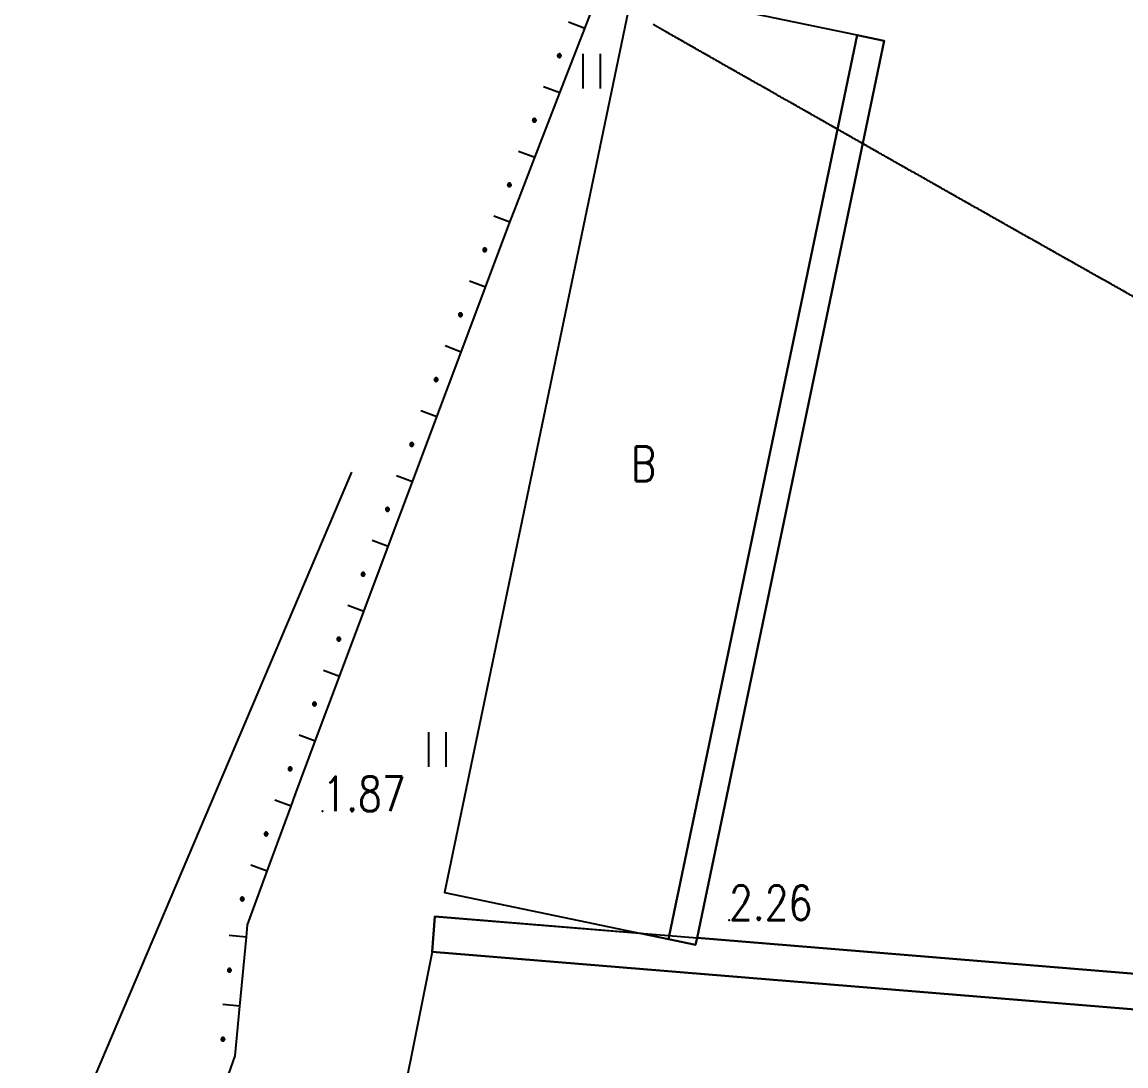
# Model space of a CAD drawing. Extents: x 500036 to 1001740, y 2543128 to 5086681.
# Drawn here: x 500822.73 to 500854.59, y 2543712.81 to 2543742.94 of the extents above; entities that cross this region are included whole.
import ezdxf

# ---------------------------------------------------------------- set-up
doc = ezdxf.new("R2010")
doc.units = 0
doc.header["$LTSCALE"] = 0.5
doc.linetypes.add('CENTER', pattern=[50.8, 31.75, -6.35, 6.35, -6.35])
for name, color, linetype in [('0-段落划分', 2, 'CONTINUOUS'), ('L-河涌边线', 160, 'CONTINUOUS'), ('地形图', 8, 'CONTINUOUS')]:
    doc.layers.add(name, color=color, linetype=linetype)
doc.styles.add('HZ', font='romans.shx', dxfattribs={"width": 0.8, "bigfont": 'hztxt.shx'})

msp = doc.modelspace()

# ---------------------------------------------------------------- linework, layer by layer
at = {"layer": '0-段落划分', "color": 2, "flags": 128}
msp.add_lwpolyline([(500855.145, 2543734.82, 0.000064), (500854.806, 2543735.011, 0.000063), (500854.468, 2543735.201, 0.000061), (500854.129, 2543735.392, 0.000059), (500853.79, 2543735.583, 0.000058), (500853.452, 2543735.773, 0.000056), (500853.113, 2543735.964, 0.000055), (500852.775, 2543736.155, 0.000053), (500852.436, 2543736.346, 0.000052), (500852.098, 2543736.537, 0.00005), (500851.759, 2543736.728, 0.000049), (500851.421, 2543736.92, 0.000047), (500851.083, 2543737.111, 0.000046), (500850.744, 2543737.302, 0.000044), (500850.406, 2543737.494, 0.000042), (500850.068, 2543737.685, 0.000041), (500849.729, 2543737.877, 0.000039), (500849.391, 2543738.068, 0.000038), (500849.053, 2543738.26, 0.000036), (500848.715, 2543738.452, 0.000035), (500848.377, 2543738.643, 0.000033), (500848.038, 2543738.835, 0.000032), (500847.7, 2543739.027, 0.00003), (500847.362, 2543739.219, 0.000029), (500847.024, 2543739.411, 0.000027), (500846.686, 2543739.603, 0.000025), (500846.348, 2543739.795, 0.000024), (500846.01, 2543739.987, 0.000022), (500845.672, 2543740.179, 0.000021), (500845.334, 2543740.371, 0.000019), (500844.996, 2543740.563, 0.000018), (500844.658, 2543740.755, 0.000016), (500844.32, 2543740.948, 0.000015), (500843.982, 2543741.14, 0.000013), (500843.644, 2543741.332, 0.000012), (500843.306, 2543741.524, 0.00001), (500842.968, 2543741.717, 0.000008), (500842.63, 2543741.909, 0.000007), (500842.292, 2543742.101, 0.000005), (500841.954, 2543742.294, 0.000004), (500841.616, 2543742.486, 0.000002), (500841.278, 2543742.678), (500840.94, 2543742.871)], format="xyb", dxfattribs=at)
at = {"layer": 'L-河涌边线', "linetype": 'Continuous', "flags": 128}
msp.add_lwpolyline([(500832.233, 2543729.947), (500816.196, 2543692.239), (500812.595, 2543682.353), (500804.866, 2543663.452, 0.362188), (500807.187, 2543656.126), (500949.832, 2543564.899)], format="xyb", dxfattribs=at)
at = {"layer": '地形图'}
for points in [[(500828.696, 2543712.575), (500828.884, 2543713.098), (500829.019, 2543714.536), (500829.205, 2543716.527), (500829.238, 2543716.88), (500829.804, 2543718.425), (500830.492, 2543720.303), (500830.612, 2543720.63), (500831.192, 2543722.177), (500831.894, 2543724.05), (500832.597, 2543725.922), (500833.299, 2543727.795), (500834.001, 2543729.668), (500834.703, 2543731.54), (500835.406, 2543733.413), (500836.108, 2543735.286), (500836.81, 2543737.158), (500836.966, 2543737.574), (500837.527, 2543739.025), (500838.248, 2543740.891), (500838.969, 2543742.756), (500839.691, 2543744.622)], [(500838.969, 2543742.756), (500838.503, 2543742.936)], [(500846.827, 2543742.562), (500847.61, 2543742.399), (500842.21, 2543716.501), (500842.169, 2543716.305), (500841.385, 2543716.469)], [(500838.236, 2543741.918), (500838.241, 2543741.918), (500838.246, 2543741.919), (500838.251, 2543741.92), (500838.256, 2543741.922), (500838.261, 2543741.924), (500838.265, 2543741.927), (500838.269, 2543741.93), (500838.273, 2543741.934), (500838.276, 2543741.938), (500838.279, 2543741.943), (500838.282, 2543741.947), (500838.284, 2543741.952), (500838.285, 2543741.957), (500838.286, 2543741.962), (500838.286, 2543741.968), (500838.286, 2543741.973), (500838.285, 2543741.978), (500838.284, 2543741.983), (500838.282, 2543741.988), (500838.279, 2543741.993), (500838.276, 2543741.997), (500838.273, 2543742.001), (500838.271, 2543742.003), (500838.269, 2543742.005), (500838.265, 2543742.008), (500838.261, 2543742.011), (500838.256, 2543742.013), (500838.251, 2543742.015), (500838.246, 2543742.017), (500838.241, 2543742.017), (500838.236, 2543742.018), (500838.231, 2543742.017), (500838.226, 2543742.017), (500838.221, 2543742.015), (500838.216, 2543742.013), (500838.211, 2543742.011), (500838.207, 2543742.008), (500838.203, 2543742.005), (500838.199, 2543742.001), (500838.196, 2543741.997), (500838.193, 2543741.993), (500838.19, 2543741.988), (500838.188, 2543741.983), (500838.187, 2543741.978), (500838.186, 2543741.973), (500838.186, 2543741.968), (500838.186, 2543741.962), (500838.187, 2543741.957), (500838.188, 2543741.952), (500838.19, 2543741.947), (500838.193, 2543741.943), (500838.196, 2543741.938), (500838.199, 2543741.934), (500838.201, 2543741.932), (500838.203, 2543741.93), (500838.207, 2543741.927), (500838.211, 2543741.924), (500838.216, 2543741.922), (500838.221, 2543741.92), (500838.226, 2543741.919), (500838.231, 2543741.918), (500838.236, 2543741.918)], [(500838.201, 2543741.932), (500838.271, 2543742.003)], [(500838.925, 2543741.02), (500838.925, 2543742.02)], [(500839.425, 2543741.02), (500839.425, 2543742.02)], [(500838.248, 2543740.891), (500837.782, 2543741.071)], [(500837.515, 2543740.052), (500837.52, 2543740.053), (500837.525, 2543740.053), (500837.53, 2543740.055), (500837.535, 2543740.057), (500837.54, 2543740.059), (500837.544, 2543740.062), (500837.548, 2543740.065), (500837.552, 2543740.069), (500837.555, 2543740.073), (500837.558, 2543740.077), (500837.56, 2543740.082), (500837.562, 2543740.087), (500837.564, 2543740.092), (500837.564, 2543740.097), (500837.565, 2543740.102), (500837.564, 2543740.107), (500837.564, 2543740.113), (500837.562, 2543740.118), (500837.56, 2543740.123), (500837.558, 2543740.127), (500837.555, 2543740.132), (500837.552, 2543740.136), (500837.55, 2543740.138), (500837.548, 2543740.139), (500837.544, 2543740.143), (500837.54, 2543740.146), (500837.535, 2543740.148), (500837.53, 2543740.15), (500837.525, 2543740.151), (500837.52, 2543740.152), (500837.515, 2543740.152), (500837.509, 2543740.152), (500837.504, 2543740.151), (500837.499, 2543740.15), (500837.494, 2543740.148), (500837.49, 2543740.146), (500837.485, 2543740.143), (500837.481, 2543740.139), (500837.478, 2543740.136), (500837.474, 2543740.132), (500837.471, 2543740.127), (500837.469, 2543740.123), (500837.467, 2543740.118), (500837.466, 2543740.113), (500837.465, 2543740.107), (500837.465, 2543740.102), (500837.465, 2543740.097), (500837.466, 2543740.092), (500837.467, 2543740.087), (500837.469, 2543740.082), (500837.471, 2543740.077), (500837.474, 2543740.073), (500837.478, 2543740.069), (500837.479, 2543740.067), (500837.481, 2543740.065), (500837.485, 2543740.062), (500837.49, 2543740.059), (500837.494, 2543740.057), (500837.499, 2543740.055), (500837.504, 2543740.053), (500837.509, 2543740.053), (500837.515, 2543740.052)], [(500837.479, 2543740.067), (500837.55, 2543740.138)], [(500837.527, 2543739.025), (500837.061, 2543739.206)], [(500836.793, 2543738.187), (500836.799, 2543738.187), (500836.804, 2543738.188), (500836.809, 2543738.189), (500836.814, 2543738.191), (500836.818, 2543738.194), (500836.823, 2543738.196), (500836.827, 2543738.2), (500836.831, 2543738.203), (500836.834, 2543738.207), (500836.837, 2543738.212), (500836.839, 2543738.217), (500836.841, 2543738.221), (500836.842, 2543738.226), (500836.843, 2543738.232), (500836.843, 2543738.237), (500836.843, 2543738.242), (500836.842, 2543738.247), (500836.841, 2543738.252), (500836.839, 2543738.257), (500836.837, 2543738.262), (500836.834, 2543738.266), (500836.831, 2543738.27), (500836.829, 2543738.272), (500836.827, 2543738.274), (500836.823, 2543738.277), (500836.818, 2543738.28), (500836.814, 2543738.283), (500836.809, 2543738.284), (500836.804, 2543738.286), (500836.799, 2543738.287), (500836.793, 2543738.287), (500836.788, 2543738.287), (500836.783, 2543738.286), (500836.778, 2543738.284), (500836.773, 2543738.283), (500836.768, 2543738.28), (500836.764, 2543738.277), (500836.76, 2543738.274), (500836.756, 2543738.27), (500836.753, 2543738.266), (500836.75, 2543738.262), (500836.748, 2543738.257), (500836.746, 2543738.252), (500836.745, 2543738.247), (500836.744, 2543738.242), (500836.743, 2543738.237), (500836.744, 2543738.232), (500836.745, 2543738.226), (500836.746, 2543738.221), (500836.748, 2543738.217), (500836.75, 2543738.212), (500836.753, 2543738.207), (500836.756, 2543738.203), (500836.758, 2543738.202), (500836.76, 2543738.2), (500836.764, 2543738.196), (500836.768, 2543738.194), (500836.773, 2543738.191), (500836.778, 2543738.189), (500836.783, 2543738.188), (500836.788, 2543738.187), (500836.793, 2543738.187)], [(500836.758, 2543738.202), (500836.829, 2543738.272)], [(500836.81, 2543737.158), (500836.342, 2543737.334)], [(500836.084, 2543736.312), (500836.09, 2543736.313), (500836.095, 2543736.313), (500836.1, 2543736.315), (500836.105, 2543736.317), (500836.109, 2543736.319), (500836.114, 2543736.322), (500836.118, 2543736.325), (500836.122, 2543736.329), (500836.125, 2543736.333), (500836.128, 2543736.337), (500836.13, 2543736.342), (500836.132, 2543736.347), (500836.133, 2543736.352), (500836.134, 2543736.357), (500836.134, 2543736.362), (500836.134, 2543736.368), (500836.133, 2543736.373), (500836.132, 2543736.378), (500836.13, 2543736.383), (500836.128, 2543736.387), (500836.125, 2543736.392), (500836.122, 2543736.396), (500836.12, 2543736.398), (500836.118, 2543736.4), (500836.114, 2543736.403), (500836.109, 2543736.406), (500836.105, 2543736.408), (500836.1, 2543736.41), (500836.095, 2543736.411), (500836.09, 2543736.412), (500836.084, 2543736.412), (500836.079, 2543736.412), (500836.074, 2543736.411), (500836.069, 2543736.41), (500836.064, 2543736.408), (500836.059, 2543736.406), (500836.055, 2543736.403), (500836.051, 2543736.4), (500836.047, 2543736.396), (500836.044, 2543736.392), (500836.041, 2543736.387), (500836.039, 2543736.383), (500836.037, 2543736.378), (500836.036, 2543736.373), (500836.035, 2543736.368), (500836.034, 2543736.362), (500836.035, 2543736.357), (500836.036, 2543736.352), (500836.037, 2543736.347), (500836.039, 2543736.342), (500836.041, 2543736.337), (500836.044, 2543736.333), (500836.047, 2543736.329), (500836.049, 2543736.327), (500836.051, 2543736.325), (500836.055, 2543736.322), (500836.059, 2543736.319), (500836.064, 2543736.317), (500836.069, 2543736.315), (500836.074, 2543736.313), (500836.079, 2543736.313), (500836.084, 2543736.312)], [(500836.049, 2543736.327), (500836.12, 2543736.398)], [(500836.108, 2543735.286), (500835.64, 2543735.461)], [(500835.382, 2543734.44), (500835.387, 2543734.44), (500835.393, 2543734.441), (500835.398, 2543734.442), (500835.403, 2543734.444), (500835.407, 2543734.446), (500835.412, 2543734.449), (500835.416, 2543734.453), (500835.419, 2543734.456), (500835.423, 2543734.46), (500835.426, 2543734.465), (500835.428, 2543734.469), (500835.43, 2543734.474), (500835.431, 2543734.479), (500835.432, 2543734.485), (500835.432, 2543734.49), (500835.432, 2543734.495), (500835.431, 2543734.5), (500835.43, 2543734.505), (500835.428, 2543734.51), (500835.426, 2543734.515), (500835.423, 2543734.519), (500835.419, 2543734.523), (500835.418, 2543734.525), (500835.416, 2543734.527), (500835.412, 2543734.53), (500835.407, 2543734.533), (500835.403, 2543734.535), (500835.398, 2543734.537), (500835.393, 2543734.539), (500835.387, 2543734.539), (500835.382, 2543734.54), (500835.377, 2543734.539), (500835.372, 2543734.539), (500835.367, 2543734.537), (500835.362, 2543734.535), (500835.357, 2543734.533), (500835.353, 2543734.53), (500835.349, 2543734.527), (500835.345, 2543734.523), (500835.342, 2543734.519), (500835.339, 2543734.515), (500835.337, 2543734.51), (500835.335, 2543734.505), (500835.333, 2543734.5), (500835.332, 2543734.495), (500835.332, 2543734.49), (500835.332, 2543734.485), (500835.333, 2543734.479), (500835.335, 2543734.474), (500835.337, 2543734.469), (500835.339, 2543734.465), (500835.342, 2543734.46), (500835.345, 2543734.456), (500835.347, 2543734.454), (500835.349, 2543734.453), (500835.353, 2543734.449), (500835.357, 2543734.446), (500835.362, 2543734.444), (500835.367, 2543734.442), (500835.372, 2543734.441), (500835.377, 2543734.44), (500835.382, 2543734.44)], [(500835.347, 2543734.454), (500835.418, 2543734.525)], [(500835.406, 2543733.413), (500834.937, 2543733.589)], [(500834.68, 2543732.567), (500834.685, 2543732.567), (500834.69, 2543732.568), (500834.695, 2543732.57), (500834.7, 2543732.571), (500834.705, 2543732.574), (500834.709, 2543732.577), (500834.713, 2543732.58), (500834.717, 2543732.584), (500834.72, 2543732.588), (500834.723, 2543732.592), (500834.726, 2543732.597), (500834.728, 2543732.602), (500834.729, 2543732.607), (500834.73, 2543732.612), (500834.73, 2543732.617), (500834.73, 2543732.622), (500834.729, 2543732.627), (500834.728, 2543732.633), (500834.726, 2543732.637), (500834.723, 2543732.642), (500834.72, 2543732.646), (500834.717, 2543732.651), (500834.715, 2543732.652), (500834.713, 2543732.654), (500834.709, 2543732.657), (500834.705, 2543732.66), (500834.7, 2543732.663), (500834.695, 2543732.665), (500834.69, 2543732.666), (500834.685, 2543732.667), (500834.68, 2543732.667), (500834.675, 2543732.667), (500834.67, 2543732.666), (500834.665, 2543732.665), (500834.66, 2543732.663), (500834.655, 2543732.66), (500834.651, 2543732.657), (500834.647, 2543732.654), (500834.643, 2543732.651), (500834.64, 2543732.646), (500834.637, 2543732.642), (500834.634, 2543732.637), (500834.632, 2543732.633), (500834.631, 2543732.627), (500834.63, 2543732.622), (500834.63, 2543732.617), (500834.63, 2543732.612), (500834.631, 2543732.607), (500834.632, 2543732.602), (500834.634, 2543732.597), (500834.637, 2543732.592), (500834.64, 2543732.588), (500834.643, 2543732.584), (500834.645, 2543732.582), (500834.647, 2543732.58), (500834.651, 2543732.577), (500834.655, 2543732.574), (500834.66, 2543732.571), (500834.665, 2543732.57), (500834.67, 2543732.568), (500834.675, 2543732.567), (500834.68, 2543732.567)], [(500834.645, 2543732.582), (500834.715, 2543732.652)], [(500834.703, 2543731.54), (500834.235, 2543731.716)], [(500833.978, 2543730.694), (500833.983, 2543730.695), (500833.988, 2543730.696), (500833.993, 2543730.697), (500833.998, 2543730.699), (500834.003, 2543730.701), (500834.007, 2543730.704), (500834.011, 2543730.707), (500834.015, 2543730.711), (500834.018, 2543730.715), (500834.021, 2543730.719), (500834.023, 2543730.724), (500834.025, 2543730.729), (500834.027, 2543730.734), (500834.027, 2543730.739), (500834.028, 2543730.744), (500834.027, 2543730.75), (500834.027, 2543730.755), (500834.025, 2543730.76), (500834.023, 2543730.765), (500834.021, 2543730.769), (500834.018, 2543730.774), (500834.015, 2543730.778), (500834.013, 2543730.78), (500834.011, 2543730.782), (500834.007, 2543730.785), (500834.003, 2543730.788), (500833.998, 2543730.79), (500833.993, 2543730.792), (500833.988, 2543730.793), (500833.983, 2543730.794), (500833.978, 2543730.794), (500833.972, 2543730.794), (500833.967, 2543730.793), (500833.962, 2543730.792), (500833.957, 2543730.79), (500833.953, 2543730.788), (500833.948, 2543730.785), (500833.944, 2543730.782), (500833.941, 2543730.778), (500833.937, 2543730.774), (500833.934, 2543730.769), (500833.932, 2543730.765), (500833.93, 2543730.76), (500833.929, 2543730.755), (500833.928, 2543730.75), (500833.928, 2543730.744), (500833.928, 2543730.739), (500833.929, 2543730.734), (500833.93, 2543730.729), (500833.932, 2543730.724), (500833.934, 2543730.719), (500833.937, 2543730.715), (500833.941, 2543730.711), (500833.942, 2543730.709), (500833.944, 2543730.707), (500833.948, 2543730.704), (500833.953, 2543730.701), (500833.957, 2543730.699), (500833.962, 2543730.697), (500833.967, 2543730.696), (500833.972, 2543730.695), (500833.978, 2543730.694)], [(500833.942, 2543730.709), (500834.013, 2543730.78)], [(500834.001, 2543729.668), (500833.533, 2543729.843)], [(500833.275, 2543728.822), (500833.281, 2543728.822), (500833.286, 2543728.823), (500833.291, 2543728.824), (500833.296, 2543728.826), (500833.3, 2543728.828), (500833.305, 2543728.831), (500833.309, 2543728.835), (500833.313, 2543728.838), (500833.316, 2543728.842), (500833.319, 2543728.847), (500833.321, 2543728.851), (500833.323, 2543728.856), (500833.324, 2543728.861), (500833.325, 2543728.867), (500833.325, 2543728.872), (500833.325, 2543728.877), (500833.324, 2543728.882), (500833.323, 2543728.887), (500833.321, 2543728.892), (500833.319, 2543728.897), (500833.316, 2543728.901), (500833.313, 2543728.905), (500833.311, 2543728.907), (500833.309, 2543728.909), (500833.305, 2543728.912), (500833.3, 2543728.915), (500833.296, 2543728.917), (500833.291, 2543728.919), (500833.286, 2543728.921), (500833.281, 2543728.921), (500833.275, 2543728.922), (500833.27, 2543728.921), (500833.265, 2543728.921), (500833.26, 2543728.919), (500833.255, 2543728.917), (500833.251, 2543728.915), (500833.246, 2543728.912), (500833.242, 2543728.909), (500833.238, 2543728.905), (500833.235, 2543728.901), (500833.232, 2543728.897), (500833.23, 2543728.892), (500833.228, 2543728.887), (500833.227, 2543728.882), (500833.226, 2543728.877), (500833.225, 2543728.872), (500833.226, 2543728.867), (500833.227, 2543728.861), (500833.228, 2543728.856), (500833.23, 2543728.851), (500833.232, 2543728.847), (500833.235, 2543728.842), (500833.238, 2543728.838), (500833.24, 2543728.836), (500833.242, 2543728.835), (500833.246, 2543728.831), (500833.251, 2543728.828), (500833.255, 2543728.826), (500833.26, 2543728.824), (500833.265, 2543728.823), (500833.27, 2543728.822), (500833.275, 2543728.822)], [(500833.24, 2543728.836), (500833.311, 2543728.907)], [(500833.299, 2543727.795), (500832.831, 2543727.971)], [(500832.573, 2543726.949), (500832.578, 2543726.949), (500832.584, 2543726.95), (500832.589, 2543726.952), (500832.594, 2543726.953), (500832.598, 2543726.956), (500832.603, 2543726.959), (500832.607, 2543726.962), (500832.61, 2543726.966), (500832.614, 2543726.97), (500832.617, 2543726.974), (500832.619, 2543726.979), (500832.621, 2543726.984), (500832.622, 2543726.989), (500832.623, 2543726.994), (500832.623, 2543726.999), (500832.623, 2543727.004), (500832.622, 2543727.009), (500832.621, 2543727.015), (500832.619, 2543727.019), (500832.617, 2543727.024), (500832.614, 2543727.029), (500832.61, 2543727.033), (500832.609, 2543727.034), (500832.607, 2543727.036), (500832.603, 2543727.04), (500832.598, 2543727.042), (500832.594, 2543727.045), (500832.589, 2543727.047), (500832.584, 2543727.048), (500832.578, 2543727.049), (500832.573, 2543727.049), (500832.568, 2543727.049), (500832.563, 2543727.048), (500832.558, 2543727.047), (500832.553, 2543727.045), (500832.548, 2543727.042), (500832.544, 2543727.04), (500832.54, 2543727.036), (500832.536, 2543727.033), (500832.533, 2543727.029), (500832.53, 2543727.024), (500832.528, 2543727.019), (500832.526, 2543727.015), (500832.524, 2543727.009), (500832.523, 2543727.004), (500832.523, 2543726.999), (500832.523, 2543726.994), (500832.524, 2543726.989), (500832.526, 2543726.984), (500832.528, 2543726.979), (500832.53, 2543726.974), (500832.533, 2543726.97), (500832.536, 2543726.966), (500832.538, 2543726.964), (500832.54, 2543726.962), (500832.544, 2543726.959), (500832.548, 2543726.956), (500832.553, 2543726.953), (500832.558, 2543726.952), (500832.563, 2543726.95), (500832.568, 2543726.949), (500832.573, 2543726.949)], [(500832.538, 2543726.964), (500832.609, 2543727.034)], [(500832.597, 2543725.922), (500832.128, 2543726.098)], [(500831.871, 2543725.076), (500831.876, 2543725.077), (500831.881, 2543725.078), (500831.886, 2543725.079), (500831.891, 2543725.081), (500831.896, 2543725.083), (500831.9, 2543725.086), (500831.904, 2543725.089), (500831.908, 2543725.093), (500831.911, 2543725.097), (500831.914, 2543725.101), (500831.917, 2543725.106), (500831.919, 2543725.111), (500831.92, 2543725.116), (500831.921, 2543725.121), (500831.921, 2543725.126), (500831.921, 2543725.132), (500831.92, 2543725.137), (500831.919, 2543725.142), (500831.917, 2543725.147), (500831.914, 2543725.151), (500831.911, 2543725.156), (500831.908, 2543725.16), (500831.906, 2543725.162), (500831.904, 2543725.164), (500831.9, 2543725.167), (500831.896, 2543725.17), (500831.891, 2543725.172), (500831.886, 2543725.174), (500831.881, 2543725.175), (500831.876, 2543725.176), (500831.871, 2543725.176), (500831.866, 2543725.176), (500831.861, 2543725.175), (500831.856, 2543725.174), (500831.851, 2543725.172), (500831.846, 2543725.17), (500831.842, 2543725.167), (500831.838, 2543725.164), (500831.834, 2543725.16), (500831.831, 2543725.156), (500831.828, 2543725.151), (500831.825, 2543725.147), (500831.823, 2543725.142), (500831.822, 2543725.137), (500831.821, 2543725.132), (500831.821, 2543725.126), (500831.821, 2543725.121), (500831.822, 2543725.116), (500831.823, 2543725.111), (500831.825, 2543725.106), (500831.828, 2543725.101), (500831.831, 2543725.097), (500831.834, 2543725.093), (500831.836, 2543725.091), (500831.838, 2543725.089), (500831.842, 2543725.086), (500831.846, 2543725.083), (500831.851, 2543725.081), (500831.856, 2543725.079), (500831.861, 2543725.078), (500831.866, 2543725.077), (500831.871, 2543725.076)], [(500831.836, 2543725.091), (500831.906, 2543725.162)], [(500831.894, 2543724.05), (500831.426, 2543724.225)], [(500831.169, 2543723.204), (500831.174, 2543723.204), (500831.179, 2543723.205), (500831.184, 2543723.206), (500831.189, 2543723.208), (500831.194, 2543723.21), (500831.198, 2543723.213), (500831.202, 2543723.217), (500831.206, 2543723.22), (500831.209, 2543723.224), (500831.212, 2543723.229), (500831.214, 2543723.233), (500831.216, 2543723.238), (500831.218, 2543723.243), (500831.218, 2543723.249), (500831.219, 2543723.254), (500831.218, 2543723.259), (500831.218, 2543723.264), (500831.216, 2543723.269), (500831.214, 2543723.274), (500831.212, 2543723.279), (500831.209, 2543723.283), (500831.206, 2543723.287), (500831.204, 2543723.289), (500831.202, 2543723.291), (500831.198, 2543723.294), (500831.194, 2543723.297), (500831.189, 2543723.299), (500831.184, 2543723.301), (500831.179, 2543723.303), (500831.174, 2543723.304), (500831.169, 2543723.304), (500831.164, 2543723.304), (500831.158, 2543723.303), (500831.153, 2543723.301), (500831.148, 2543723.299), (500831.144, 2543723.297), (500831.139, 2543723.294), (500831.135, 2543723.291), (500831.132, 2543723.287), (500831.128, 2543723.283), (500831.125, 2543723.279), (500831.123, 2543723.274), (500831.121, 2543723.269), (500831.12, 2543723.264), (500831.119, 2543723.259), (500831.119, 2543723.254), (500831.119, 2543723.249), (500831.12, 2543723.243), (500831.121, 2543723.238), (500831.123, 2543723.233), (500831.125, 2543723.229), (500831.128, 2543723.224), (500831.132, 2543723.22), (500831.133, 2543723.218), (500831.135, 2543723.217), (500831.139, 2543723.213), (500831.144, 2543723.21), (500831.148, 2543723.208), (500831.153, 2543723.206), (500831.158, 2543723.205), (500831.164, 2543723.204), (500831.169, 2543723.204)], [(500831.133, 2543723.218), (500831.204, 2543723.289)], [(500831.192, 2543722.177), (500830.724, 2543722.353)], [(500834.468, 2543721.437), (500834.468, 2543722.437)], [(500834.968, 2543721.437), (500834.968, 2543722.437)], [(500830.467, 2543721.331), (500830.472, 2543721.331), (500830.477, 2543721.332), (500830.482, 2543721.334), (500830.487, 2543721.335), (500830.491, 2543721.338), (500830.496, 2543721.341), (500830.5, 2543721.344), (500830.504, 2543721.348), (500830.507, 2543721.352), (500830.51, 2543721.356), (500830.512, 2543721.361), (500830.514, 2543721.366), (500830.515, 2543721.371), (500830.516, 2543721.376), (500830.516, 2543721.381), (500830.516, 2543721.386), (500830.515, 2543721.392), (500830.514, 2543721.397), (500830.512, 2543721.401), (500830.51, 2543721.406), (500830.507, 2543721.41), (500830.504, 2543721.415), (500830.502, 2543721.416), (500830.5, 2543721.418), (500830.496, 2543721.422), (500830.491, 2543721.424), (500830.487, 2543721.427), (500830.482, 2543721.429), (500830.477, 2543721.43), (500830.472, 2543721.431), (500830.467, 2543721.431), (500830.461, 2543721.431), (500830.456, 2543721.43), (500830.451, 2543721.429), (500830.446, 2543721.427), (500830.442, 2543721.424), (500830.437, 2543721.422), (500830.433, 2543721.418), (500830.429, 2543721.415), (500830.426, 2543721.41), (500830.423, 2543721.406), (500830.421, 2543721.401), (500830.419, 2543721.397), (500830.418, 2543721.392), (500830.417, 2543721.386), (500830.416, 2543721.381), (500830.417, 2543721.376), (500830.418, 2543721.371), (500830.419, 2543721.366), (500830.421, 2543721.361), (500830.423, 2543721.356), (500830.426, 2543721.352), (500830.429, 2543721.348), (500830.431, 2543721.346), (500830.433, 2543721.344), (500830.437, 2543721.341), (500830.442, 2543721.338), (500830.446, 2543721.335), (500830.451, 2543721.334), (500830.456, 2543721.332), (500830.461, 2543721.331), (500830.467, 2543721.331)], [(500830.431, 2543721.346), (500830.502, 2543721.416)], [(500830.492, 2543720.303), (500830.023, 2543720.475)], [(500829.773, 2543719.452), (500829.778, 2543719.452), (500829.783, 2543719.453), (500829.788, 2543719.454), (500829.793, 2543719.456), (500829.798, 2543719.459), (500829.802, 2543719.462), (500829.806, 2543719.465), (500829.81, 2543719.469), (500829.813, 2543719.473), (500829.816, 2543719.477), (500829.818, 2543719.482), (500829.82, 2543719.487), (500829.822, 2543719.492), (500829.823, 2543719.497), (500829.823, 2543719.502), (500829.823, 2543719.507), (500829.822, 2543719.512), (500829.82, 2543719.518), (500829.818, 2543719.522), (500829.816, 2543719.527), (500829.813, 2543719.531), (500829.81, 2543719.536), (500829.808, 2543719.537), (500829.806, 2543719.539), (500829.802, 2543719.542), (500829.798, 2543719.545), (500829.793, 2543719.548), (500829.788, 2543719.55), (500829.783, 2543719.551), (500829.778, 2543719.552), (500829.773, 2543719.552), (500829.768, 2543719.552), (500829.762, 2543719.551), (500829.757, 2543719.55), (500829.752, 2543719.548), (500829.748, 2543719.545), (500829.743, 2543719.542), (500829.739, 2543719.539), (500829.736, 2543719.536), (500829.732, 2543719.531), (500829.73, 2543719.527), (500829.727, 2543719.522), (500829.725, 2543719.518), (500829.724, 2543719.512), (500829.723, 2543719.507), (500829.723, 2543719.502), (500829.723, 2543719.497), (500829.724, 2543719.492), (500829.725, 2543719.487), (500829.727, 2543719.482), (500829.73, 2543719.477), (500829.732, 2543719.473), (500829.736, 2543719.469), (500829.738, 2543719.467), (500829.739, 2543719.465), (500829.743, 2543719.462), (500829.748, 2543719.459), (500829.752, 2543719.456), (500829.757, 2543719.454), (500829.762, 2543719.453), (500829.768, 2543719.452), (500829.773, 2543719.452)], [(500829.738, 2543719.467), (500829.808, 2543719.537)], [(500829.804, 2543718.425), (500829.335, 2543718.598)], [(500829.085, 2543717.574), (500829.09, 2543717.574), (500829.095, 2543717.575), (500829.1, 2543717.577), (500829.105, 2543717.578), (500829.11, 2543717.581), (500829.114, 2543717.584), (500829.118, 2543717.587), (500829.122, 2543717.591), (500829.125, 2543717.595), (500829.128, 2543717.599), (500829.13, 2543717.604), (500829.132, 2543717.609), (500829.134, 2543717.614), (500829.135, 2543717.619), (500829.135, 2543717.624), (500829.135, 2543717.629), (500829.134, 2543717.635), (500829.132, 2543717.64), (500829.13, 2543717.644), (500829.128, 2543717.649), (500829.125, 2543717.654), (500829.122, 2543717.658), (500829.12, 2543717.66), (500829.118, 2543717.661), (500829.114, 2543717.665), (500829.11, 2543717.667), (500829.105, 2543717.67), (500829.1, 2543717.672), (500829.095, 2543717.673), (500829.09, 2543717.674), (500829.085, 2543717.674), (500829.08, 2543717.674), (500829.074, 2543717.673), (500829.069, 2543717.672), (500829.064, 2543717.67), (500829.06, 2543717.667), (500829.055, 2543717.665), (500829.051, 2543717.661), (500829.048, 2543717.658), (500829.044, 2543717.654), (500829.041, 2543717.649), (500829.039, 2543717.644), (500829.037, 2543717.64), (500829.036, 2543717.635), (500829.035, 2543717.629), (500829.035, 2543717.624), (500829.035, 2543717.619), (500829.036, 2543717.614), (500829.037, 2543717.609), (500829.039, 2543717.604), (500829.041, 2543717.599), (500829.044, 2543717.595), (500829.048, 2543717.591), (500829.049, 2543717.589), (500829.051, 2543717.587), (500829.055, 2543717.584), (500829.06, 2543717.581), (500829.064, 2543717.578), (500829.069, 2543717.577), (500829.074, 2543717.575), (500829.08, 2543717.574), (500829.085, 2543717.574)], [(500829.049, 2543717.589), (500829.12, 2543717.66)], [(500834.561, 2543716.1), (500834.643, 2543717.121), (500842.21, 2543716.501), (500874.06, 2543713.89), (500873.976, 2543712.869)], [(500829.205, 2543716.527), (500828.707, 2543716.574)], [(500828.714, 2543715.519), (500828.719, 2543715.519), (500828.724, 2543715.52), (500828.729, 2543715.522), (500828.734, 2543715.523), (500828.739, 2543715.526), (500828.743, 2543715.529), (500828.747, 2543715.532), (500828.751, 2543715.536), (500828.754, 2543715.54), (500828.757, 2543715.544), (500828.759, 2543715.549), (500828.761, 2543715.554), (500828.763, 2543715.559), (500828.763, 2543715.564), (500828.764, 2543715.569), (500828.763, 2543715.574), (500828.763, 2543715.58), (500828.761, 2543715.585), (500828.759, 2543715.59), (500828.757, 2543715.594), (500828.754, 2543715.599), (500828.751, 2543715.603), (500828.749, 2543715.605), (500828.747, 2543715.606), (500828.743, 2543715.61), (500828.739, 2543715.612), (500828.734, 2543715.615), (500828.729, 2543715.617), (500828.724, 2543715.618), (500828.719, 2543715.619), (500828.714, 2543715.619), (500828.708, 2543715.619), (500828.703, 2543715.618), (500828.698, 2543715.617), (500828.693, 2543715.615), (500828.689, 2543715.612), (500828.684, 2543715.61), (500828.68, 2543715.606), (500828.676, 2543715.603), (500828.673, 2543715.599), (500828.67, 2543715.594), (500828.668, 2543715.59), (500828.666, 2543715.585), (500828.665, 2543715.58), (500828.664, 2543715.574), (500828.664, 2543715.569), (500828.664, 2543715.564), (500828.665, 2543715.559), (500828.666, 2543715.554), (500828.668, 2543715.549), (500828.67, 2543715.544), (500828.673, 2543715.54), (500828.676, 2543715.536), (500828.678, 2543715.534), (500828.68, 2543715.532), (500828.684, 2543715.529), (500828.689, 2543715.526), (500828.693, 2543715.523), (500828.698, 2543715.522), (500828.703, 2543715.52), (500828.708, 2543715.519), (500828.714, 2543715.519)], [(500828.678, 2543715.534), (500828.749, 2543715.605)], [(500829.019, 2543714.536), (500828.521, 2543714.583)], [(500828.527, 2543713.528), (500828.532, 2543713.528), (500828.537, 2543713.529), (500828.542, 2543713.53), (500828.547, 2543713.532), (500828.552, 2543713.535), (500828.556, 2543713.537), (500828.56, 2543713.541), (500828.564, 2543713.544), (500828.567, 2543713.549), (500828.57, 2543713.553), (500828.573, 2543713.558), (500828.574, 2543713.562), (500828.576, 2543713.568), (500828.577, 2543713.573), (500828.577, 2543713.578), (500828.577, 2543713.583), (500828.576, 2543713.588), (500828.574, 2543713.593), (500828.573, 2543713.598), (500828.57, 2543713.603), (500828.567, 2543713.607), (500828.564, 2543713.611), (500828.562, 2543713.613), (500828.56, 2543713.615), (500828.556, 2543713.618), (500828.552, 2543713.621), (500828.547, 2543713.624), (500828.542, 2543713.625), (500828.537, 2543713.627), (500828.532, 2543713.628), (500828.527, 2543713.628), (500828.522, 2543713.628), (500828.517, 2543713.627), (500828.511, 2543713.625), (500828.507, 2543713.624), (500828.502, 2543713.621), (500828.498, 2543713.618), (500828.493, 2543713.615), (500828.49, 2543713.611), (500828.486, 2543713.607), (500828.484, 2543713.603), (500828.481, 2543713.598), (500828.479, 2543713.593), (500828.478, 2543713.588), (500828.477, 2543713.583), (500828.477, 2543713.578), (500828.477, 2543713.573), (500828.478, 2543713.568), (500828.479, 2543713.562), (500828.481, 2543713.558), (500828.484, 2543713.553), (500828.486, 2543713.549), (500828.49, 2543713.544), (500828.492, 2543713.543), (500828.493, 2543713.541), (500828.498, 2543713.537), (500828.502, 2543713.535), (500828.507, 2543713.532), (500828.511, 2543713.53), (500828.517, 2543713.529), (500828.522, 2543713.528), (500828.527, 2543713.528)], [(500828.492, 2543713.543), (500828.562, 2543713.613)]]:
    msp.add_lwpolyline(points, dxfattribs=at)
for points in [[(500840.599, 2543716.632), (500841.385, 2543716.469), (500841.405, 2543716.566), (500846.827, 2543742.562), (500840.36, 2543743.91), (500834.919, 2543717.817)], [(500846.827, 2543742.562), (500841.405, 2543716.566), (500841.385, 2543716.469), (500842.169, 2543716.305), (500842.209, 2543716.5), (500847.61, 2543742.399)], [(500841.385, 2543716.469), (500840.599, 2543716.632), (500834.643, 2543717.121), (500834.561, 2543716.1), (500873.976, 2543712.869), (500874.06, 2543713.89), (500842.209, 2543716.5), (500842.169, 2543716.305)], [(500834.561, 2543716.1), (500833.262, 2543709.616), (500873.44, 2543706.333), (500873.976, 2543712.869)]]:
    msp.add_lwpolyline(points, close=True, dxfattribs=at)
at = {"layer": '地形图', "ltscale": 10}
for p in [(500846.827, 2543742.562), (500830.612, 2543720.63), (500841.385, 2543716.469)]:
    msp.add_point(p, dxfattribs=at)
at = {"layer": '地形图', "linetype": 'CENTER'}
for p in [(500831.399, 2543720.157, 1.87), (500843.134, 2543717.017, 2.26)]:
    msp.add_point(p, dxfattribs=at)

# ---------------------------------------------------------------- texts
at = {"layer": '地形图', "ltscale": 10, "style": 'HZ', "width": 0.8}
for s, p in [('B', (500840.304, 2543729.69)), ('1.87', (500831.399, 2543720.157)), ('2.26', (500843.134, 2543717.017))]:
    msp.add_text(s, height=1, dxfattribs=at).set_placement(p)

doc.saveas('drawing.dxf')
